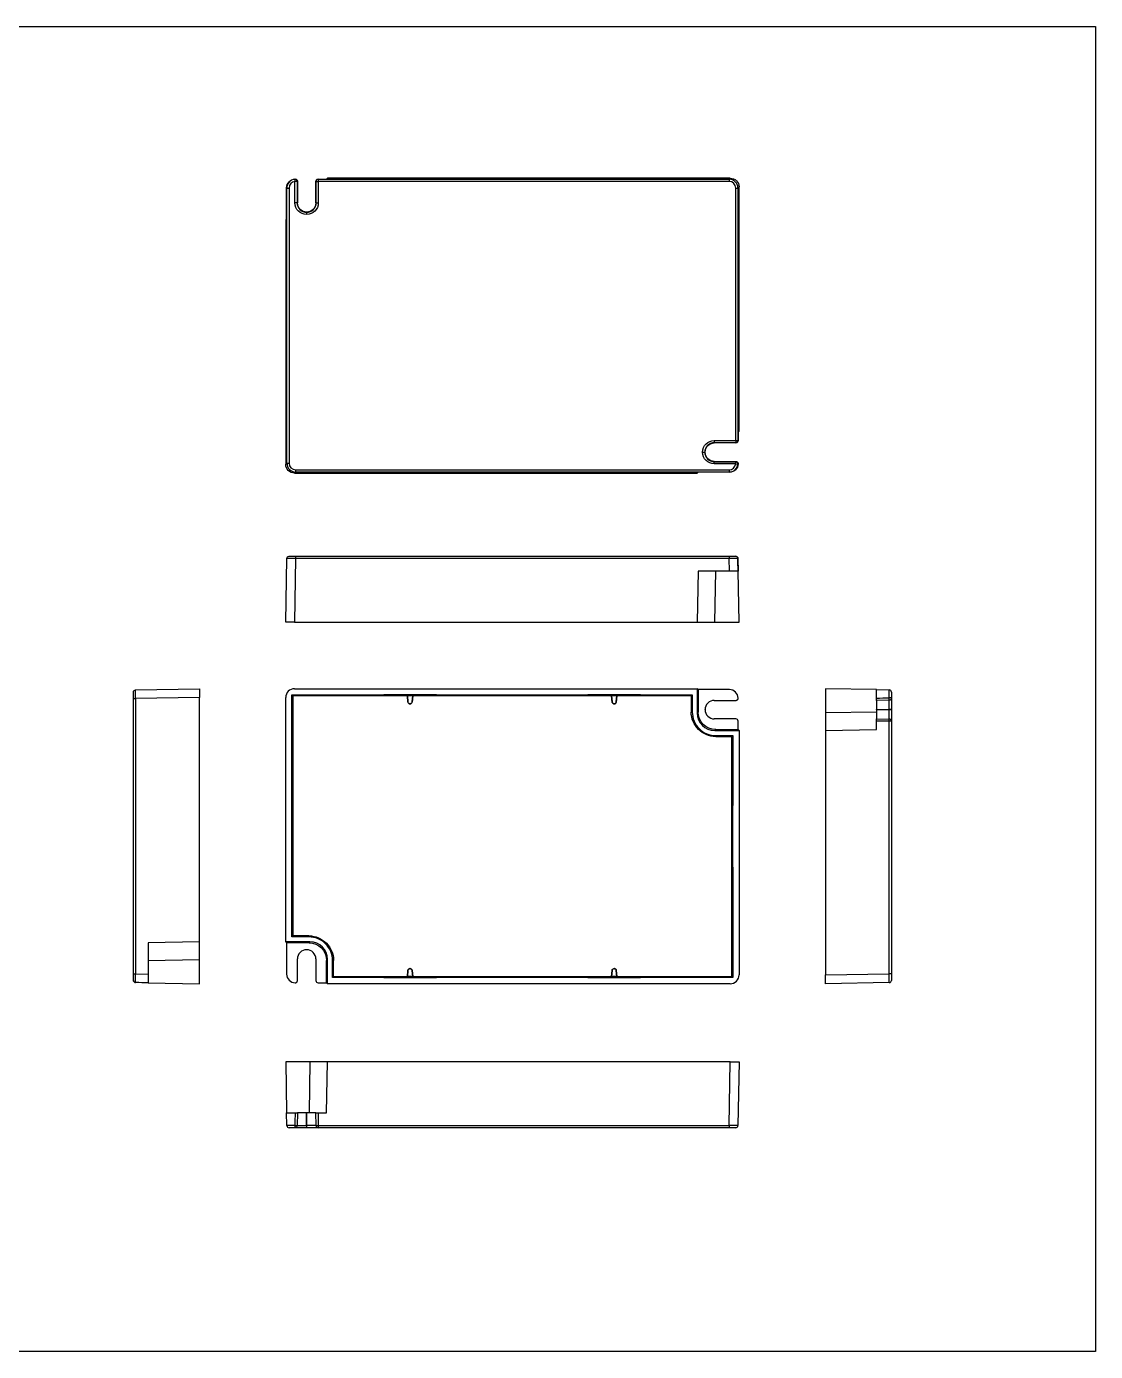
# Model space of a CAD drawing. Header units: millimetres. Extents: x 135 to 621, y 172 to 816.
# Drawn here: x 378 to 620.9, y 515.3 to 816.4 of the extents above; entities that cross this region are included whole.
import ezdxf

# ---------------------------------------------------------------- set-up
doc = ezdxf.new("R2010")
doc.units = ezdxf.units.MM
doc.layers.get('0').update_dxf_attribs({"linetype": 'CONTINUOUS'})
doc.layers.add('14', color=7, linetype='CONTINUOUS')

msp = doc.modelspace()

# ---------------------------------------------------------------- linework, layer by layer
msp.add_lwpolyline([(134.977, 816.42), (620.928, 816.42), (620.928, 515.315), (134.977, 515.315)], close=True)
at = {"layer": '14', "color": 155, "linetype": 'Continuous'}
for p, q in [((438.927, 781.693), (438.976, 781.196)), ((438.976, 776.339), (438.976, 781.196)), ((439.475, 781.196), (438.976, 781.196)), ((439.475, 781.196), (439.475, 776.339)), ((439.526, 781.253), (439.526, 776.339)), ((443.782, 781.203), (443.731, 781.254)), ((443.731, 776.339), (443.731, 781.254)), ((443.782, 781.203), (444.282, 781.203)), ((443.782, 776.339), (443.782, 781.203)), ((444.231, 781.754), (444.282, 781.703)), ((444.231, 781.754), (446.169, 781.754)), ((444.282, 781.703), (537.651, 781.703)), ((444.282, 781.703), (444.282, 781.203)), ((444.282, 781.203), (444.282, 776.339)), ((537.651, 781.203), (444.282, 781.203)), ((446.169, 781.754), (446.371, 781.956)), ((537.904, 781.956), (446.371, 781.956)), ((537.651, 781.703), (537.904, 781.956)), ((537.651, 781.703), (537.651, 781.203)), ((539.904, 779.957), (539.65, 779.703)), ((539.904, 724.424), (539.904, 779.957)), ((437.122, 779.703), (437.071, 779.754)), ((437.071, 772.656), (437.071, 779.754)), ((437.122, 717.174), (437.122, 779.703)), ((437.122, 779.703), (437.622, 779.703)), ((437.622, 779.703), (437.622, 717.174)), ((539.151, 722.335), (539.151, 779.703)), ((539.151, 779.703), (539.65, 779.703)), ((539.65, 779.703), (539.65, 722.335)), ((439.475, 776.339), (438.976, 776.339)), ((439.526, 776.339), (439.475, 776.339)), ((441.626, 774.188), (441.626, 774.239)), ((441.626, 774.239), (441.631, 774.239)), ((441.626, 774.188), (441.631, 774.188)), ((441.626, 774.188), (441.626, 773.688)), ((441.631, 774.239), (441.631, 774.188)), ((441.631, 774.188), (441.631, 773.688)), ((443.782, 776.339), (443.731, 776.339)), ((443.782, 776.339), (444.282, 776.339)), ((436.869, 772.454), (437.071, 772.656)), ((436.869, 772.454), (436.869, 716.921)), ((441.631, 773.688), (441.626, 773.688)), ((539.904, 724.424), (539.701, 724.221)), ((539.701, 724.221), (539.701, 722.284)), ((531.636, 719.684), (532.135, 719.684)), ((531.636, 719.679), (531.636, 719.684)), ((531.636, 719.679), (532.135, 719.679)), ((532.135, 719.684), (532.135, 719.679)), ((532.135, 719.684), (532.186, 719.684)), ((532.186, 719.679), (532.135, 719.679)), ((532.186, 719.684), (532.186, 719.679)), ((534.286, 722.335), (534.286, 721.835)), ((534.286, 722.335), (539.151, 722.335)), ((534.286, 721.784), (534.286, 721.835)), ((539.151, 721.835), (534.286, 721.835)), ((539.201, 721.784), (534.286, 721.784)), ((539.151, 722.335), (539.65, 722.335)), ((539.151, 722.335), (539.151, 721.835)), ((539.201, 721.784), (539.151, 721.835)), ((539.65, 722.335), (539.701, 722.284)), ((436.869, 716.921), (437.122, 717.174)), ((437.122, 717.174), (437.622, 717.174)), ((534.286, 717.528), (534.286, 717.579)), ((534.286, 717.579), (539.201, 717.579)), ((534.286, 717.028), (534.286, 717.528)), ((534.286, 717.528), (539.143, 717.528)), ((539.143, 717.028), (534.286, 717.028)), ((539.143, 717.028), (539.143, 717.528)), ((539.143, 717.028), (539.641, 716.979)), ((439.122, 715.175), (438.868, 714.921)), ((438.868, 714.921), (530.401, 714.921)), ((439.122, 715.675), (537.651, 715.675)), ((439.122, 715.675), (439.122, 715.175)), ((537.651, 715.175), (439.122, 715.175)), ((530.604, 715.124), (530.401, 714.921)), ((537.702, 715.124), (530.604, 715.124)), ((537.651, 715.675), (537.651, 715.175)), ((537.702, 715.124), (537.651, 715.175)), ((437.622, 696.029), (439.122, 696.029)), ((439.122, 696.029), (537.651, 696.029)), ((439.122, 696.029), (439.122, 695.538)), ((531.636, 696.029), (534.286, 696.029)), ((534.286, 696.029), (539.151, 696.029)), ((537.651, 696.029), (537.651, 695.538)), ((537.651, 696.029), (539.143, 696.029)), ((436.869, 681.029), (437.122, 695.538)), ((439.122, 695.538), (438.868, 681.029)), ((537.651, 695.538), (439.122, 695.538)), ((530.604, 692.629), (530.401, 681.029)), ((537.702, 692.629), (530.604, 692.629)), ((539.201, 692.629), (534.286, 692.629)), ((534.401, 681.029), (534.603, 692.629)), ((537.702, 692.629), (537.651, 695.538)), ((539.7, 692.629), (537.702, 692.629)), ((539.641, 695.539), (539.643, 695.54)), ((539.65, 695.538), (539.701, 692.629)), ((539.904, 681.029), (539.701, 692.629)), ((438.868, 681.029), (436.869, 681.029)), ((438.868, 681.029), (530.401, 681.029)), ((530.401, 681.029), (534.401, 681.029)), ((534.401, 681.029), (539.904, 681.029)), ((402.736, 665.68), (417.245, 665.933)), ((417.245, 665.933), (417.245, 663.934)), ((438.868, 665.933), (530.401, 665.933)), ((530.604, 665.731), (530.401, 665.933)), ((530.401, 665.933), (530.401, 660.43)), ((537.702, 665.731), (530.604, 665.731)), ((530.604, 665.731), (530.604, 660.633)), ((571.128, 665.731), (559.528, 665.933)), ((559.528, 665.933), (559.528, 660.43)), ((571.128, 663.791), (571.128, 665.731)), ((571.128, 665.731), (574.037, 665.68)), ((402.245, 663.68), (402.245, 665.18)), ((402.245, 601.151), (402.245, 663.68)), ((402.245, 663.68), (402.736, 663.68)), ((417.245, 663.934), (402.736, 663.68)), ((402.736, 663.68), (402.736, 601.151)), ((417.245, 608.401), (417.245, 663.934)), ((436.869, 608.401), (436.869, 663.934)), ((438.286, 664.516), (438.524, 664.278)), ((438.286, 664.516), (459.139, 664.516)), ((438.286, 609.532), (438.286, 664.516)), ((464.54, 664.278), (438.524, 664.278)), ((438.524, 664.278), (438.524, 609.77)), ((459.139, 664.544), (459.139, 664.516)), ((471.138, 664.544), (459.139, 664.544)), ((459.139, 664.396), (459.139, 664.516)), ((471.138, 664.396), (459.139, 664.396)), ((465.737, 664.313), (464.54, 664.313)), ((464.54, 664.313), (464.54, 664.278)), ((464.54, 664.313), (464.66, 662.941)), ((464.66, 662.906), (464.54, 664.278)), ((464.66, 662.941), (464.66, 662.906)), ((465.109, 662.495), (465.109, 662.53)), ((465.109, 662.53), (465.169, 662.53)), ((465.169, 662.495), (465.109, 662.495)), ((465.169, 662.53), (465.169, 662.495)), ((465.617, 662.941), (465.737, 664.313)), ((465.737, 664.278), (465.617, 662.906)), ((465.617, 662.906), (465.617, 662.941)), ((465.737, 664.313), (465.737, 664.278)), ((510.936, 664.278), (465.737, 664.278)), ((471.138, 664.516), (471.138, 664.544)), ((471.138, 664.516), (505.534, 664.516)), ((471.138, 664.396), (471.138, 664.516)), ((517.534, 664.544), (505.534, 664.544)), ((505.534, 664.544), (505.534, 664.516)), ((505.534, 664.516), (505.534, 664.396)), ((517.534, 664.396), (505.534, 664.396)), ((510.936, 664.313), (510.936, 664.278)), ((512.132, 664.313), (510.936, 664.313)), ((510.936, 664.313), (511.056, 662.941)), ((511.056, 662.906), (510.936, 664.278)), ((511.056, 662.941), (511.056, 662.906)), ((511.504, 662.53), (511.564, 662.53)), ((511.504, 662.495), (511.504, 662.53)), ((511.564, 662.495), (511.504, 662.495)), ((511.564, 662.53), (511.564, 662.495)), ((512.012, 662.941), (512.132, 664.313)), ((512.132, 664.278), (512.012, 662.906)), ((512.012, 662.906), (512.012, 662.941)), ((512.132, 664.313), (512.132, 664.278)), ((529.032, 664.278), (512.132, 664.278)), ((517.534, 664.516), (517.534, 664.544)), ((517.534, 664.516), (529.27, 664.516)), ((517.534, 664.516), (517.534, 664.396)), ((529.032, 664.278), (529.27, 664.516)), ((529.032, 664.278), (529.032, 660.639)), ((529.27, 664.516), (529.27, 660.639)), ((534.286, 663.276), (539.201, 663.276)), ((574.037, 663.327), (571.128, 663.276)), ((571.128, 663.276), (571.128, 661.176)), ((574.037, 661.176), (574.037, 663.327)), ((574.528, 665.18), (574.528, 663.826)), ((574.528, 663.826), (574.528, 661.176)), ((529.032, 660.639), (529.27, 660.639)), ((530.604, 660.633), (530.401, 660.43)), ((532.186, 661.171), (532.186, 661.176)), ((571.128, 660.633), (559.528, 660.43)), ((559.528, 660.43), (559.528, 656.431)), ((571.128, 661.176), (574.037, 661.176)), ((571.128, 661.171), (571.128, 661.176)), ((571.128, 661.171), (571.128, 659.071)), ((574.037, 661.171), (571.128, 661.171)), ((574.528, 661.176), (574.037, 661.176)), ((574.037, 661.171), (574.037, 661.176)), ((574.528, 661.171), (574.037, 661.171)), ((574.037, 659.02), (574.037, 661.171)), ((574.528, 661.176), (574.528, 661.171)), ((574.528, 661.171), (574.528, 658.52)), ((539.201, 659.071), (534.286, 659.071)), ((534.401, 656.431), (534.603, 656.633)), ((534.401, 656.431), (539.904, 656.431)), ((534.603, 656.633), (539.701, 656.633)), ((539.701, 656.633), (539.701, 658.571)), ((539.904, 656.431), (539.701, 656.633)), ((539.904, 656.431), (539.904, 600.898)), ((559.528, 656.431), (571.128, 656.633)), ((559.528, 656.431), (559.528, 600.898)), ((571.128, 659.071), (574.037, 659.02)), ((571.128, 658.571), (571.128, 659.071)), ((574.037, 658.52), (571.128, 658.571)), ((571.128, 656.633), (571.128, 658.571)), ((574.037, 601.151), (574.037, 658.52)), ((574.528, 658.52), (574.037, 658.52)), ((574.528, 658.52), (574.528, 601.151)), ((534.61, 655.299), (534.61, 655.062)), ((534.61, 655.299), (538.486, 655.299)), ((534.61, 655.062), (538.249, 655.062)), ((538.486, 655.299), (538.249, 655.062)), ((538.249, 600.553), (538.249, 655.062)), ((538.486, 655.299), (538.486, 639.4)), ((438.347, 638.789), (438.407, 638.728)), ((438.347, 624.669), (438.347, 638.789)), ((438.407, 638.728), (438.347, 638.731)), ((438.407, 638.728), (438.407, 624.73)), ((538.371, 625.401), (538.371, 639.4)), ((538.371, 639.4), (538.486, 639.4)), ((538.515, 639.4), (538.486, 639.4)), ((538.515, 625.401), (538.515, 639.4)), ((438.347, 624.669), (438.407, 624.73)), ((438.347, 624.727), (438.407, 624.73)), ((538.486, 625.401), (538.371, 625.401)), ((538.486, 625.401), (538.515, 625.401)), ((538.486, 625.401), (538.486, 600.316)), ((417.245, 608.401), (405.645, 608.198)), ((417.245, 604.401), (417.245, 608.401)), ((442.372, 608.401), (436.869, 608.401)), ((436.869, 608.401), (437.071, 608.198)), ((438.286, 609.532), (438.524, 609.77)), ((442.163, 609.532), (438.286, 609.532)), ((442.163, 609.77), (438.524, 609.77)), ((442.163, 609.532), (442.163, 609.77)), ((442.372, 608.401), (442.169, 608.198)), ((402.245, 604.516), (402.245, 607.167)), ((405.645, 608.198), (405.645, 601.101)), ((437.071, 608.198), (437.071, 601.101)), ((442.169, 608.198), (437.071, 608.198)), ((441.626, 606.616), (441.631, 606.616)), ((574.528, 607.167), (574.528, 604.516)), ((402.245, 599.652), (402.245, 604.516)), ((405.645, 604.516), (405.645, 599.601)), ((405.645, 604.199), (417.245, 604.401)), ((417.245, 598.898), (417.245, 604.401)), ((439.526, 599.601), (439.526, 604.516)), ((443.731, 604.516), (443.731, 599.601)), ((446.169, 604.199), (446.371, 604.401)), ((446.169, 599.101), (446.169, 604.199)), ((446.371, 598.898), (446.371, 604.401)), ((447.503, 600.316), (447.503, 604.192)), ((447.74, 604.192), (447.503, 604.192)), ((447.74, 600.553), (447.74, 604.192)), ((465.109, 602.336), (465.109, 602.301)), ((465.169, 602.336), (465.109, 602.336)), ((465.109, 602.301), (465.169, 602.301)), ((465.169, 602.301), (465.169, 602.336)), ((511.504, 602.336), (511.504, 602.301)), ((511.564, 602.336), (511.504, 602.336)), ((511.504, 602.301), (511.564, 602.301)), ((511.564, 602.301), (511.564, 602.336)), ((574.528, 604.516), (574.528, 599.659)), ((402.245, 601.151), (402.736, 601.151)), ((402.245, 599.659), (402.245, 601.151)), ((402.736, 601.151), (405.645, 601.101)), ((405.645, 601.101), (405.645, 599.102)), ((447.74, 600.553), (447.503, 600.316)), ((459.139, 600.316), (447.503, 600.316)), ((447.74, 600.553), (464.54, 600.553)), ((459.139, 600.316), (459.139, 600.436)), ((459.139, 600.436), (471.138, 600.436)), ((459.139, 600.316), (459.139, 600.287)), ((459.139, 600.287), (471.138, 600.287)), ((464.66, 601.925), (464.54, 600.553)), ((464.54, 600.519), (464.66, 601.891)), ((464.54, 600.519), (464.54, 600.553)), ((465.737, 600.519), (464.54, 600.519)), ((464.66, 601.891), (464.66, 601.925)), ((465.617, 601.925), (465.617, 601.891)), ((465.737, 600.553), (465.617, 601.925)), ((465.617, 601.891), (465.737, 600.519)), ((465.737, 600.553), (510.936, 600.553)), ((465.737, 600.519), (465.737, 600.553)), ((471.138, 600.316), (471.138, 600.436)), ((505.534, 600.316), (471.138, 600.316)), ((471.138, 600.287), (471.138, 600.316)), ((505.534, 600.436), (505.534, 600.316)), ((505.534, 600.436), (517.534, 600.436)), ((505.534, 600.316), (505.534, 600.287)), ((505.534, 600.287), (517.534, 600.287)), ((511.056, 601.925), (510.936, 600.553)), ((510.936, 600.519), (511.056, 601.891)), ((510.936, 600.519), (510.936, 600.553)), ((512.132, 600.519), (510.936, 600.519)), ((511.056, 601.891), (511.056, 601.925)), ((512.012, 601.925), (512.012, 601.891)), ((512.132, 600.553), (512.012, 601.925)), ((512.012, 601.891), (512.132, 600.519)), ((512.132, 600.519), (512.132, 600.553)), ((512.132, 600.553), (538.249, 600.553)), ((517.534, 600.436), (517.534, 600.316)), ((517.534, 600.287), (517.534, 600.316)), ((538.486, 600.316), (517.534, 600.316)), ((538.486, 600.316), (538.249, 600.553)), ((559.528, 600.898), (574.037, 601.151)), ((559.528, 598.898), (559.528, 600.898)), ((574.528, 601.151), (574.037, 601.151)), ((574.528, 601.151), (574.528, 599.652)), ((402.734, 599.159), (402.735, 599.161)), ((405.645, 599.101), (402.736, 599.152)), ((405.645, 599.102), (405.645, 599.11)), ((405.645, 599.101), (417.245, 598.898)), ((444.231, 599.101), (446.169, 599.101)), ((446.169, 599.101), (446.371, 598.898)), ((537.904, 598.898), (446.371, 598.898)), ((574.037, 599.152), (559.528, 598.898)), ((442.372, 581.174), (436.869, 581.174)), ((436.869, 581.174), (437.071, 569.574)), ((442.372, 581.174), (442.169, 569.574)), ((446.371, 581.174), (442.372, 581.174)), ((446.169, 569.574), (446.371, 581.174)), ((537.904, 581.174), (446.371, 581.174)), ((537.651, 566.666), (537.904, 581.174)), ((537.904, 581.174), (539.904, 581.174)), ((539.904, 581.174), (539.65, 566.666)), ((437.071, 569.574), (439.011, 569.574)), ((437.122, 566.666), (437.071, 569.574)), ((439.526, 569.574), (439.475, 566.666)), ((441.626, 569.574), (439.526, 569.574)), ((441.626, 566.666), (441.626, 569.574)), ((441.626, 569.574), (441.631, 569.574)), ((441.631, 569.574), (441.631, 566.666)), ((443.731, 569.574), (441.631, 569.574)), ((443.782, 566.666), (443.731, 569.574)), ((443.731, 569.574), (444.231, 569.574)), ((444.231, 569.574), (444.282, 566.666)), ((444.231, 569.574), (446.169, 569.574)), ((438.976, 566.174), (437.622, 566.174)), ((441.626, 566.174), (438.976, 566.174)), ((439.475, 566.666), (441.626, 566.666)), ((441.626, 566.666), (441.631, 566.666)), ((441.626, 566.666), (441.626, 566.174)), ((441.631, 566.174), (441.626, 566.174)), ((441.631, 566.666), (441.631, 566.174)), ((443.782, 566.666), (441.631, 566.666)), ((444.282, 566.174), (441.631, 566.174)), ((444.282, 566.666), (537.651, 566.666)), ((444.282, 566.666), (444.282, 566.174)), ((537.651, 566.174), (444.282, 566.174)), ((534.286, 566.174), (531.636, 566.174)), ((539.143, 566.174), (534.286, 566.174)), ((537.651, 566.666), (537.651, 566.174)), ((539.151, 566.174), (537.651, 566.174))]:
    msp.add_line(p, q, dxfattribs=at)
at = {"layer": '14', "color": 155, "linetype": 'Continuous', "extrusion": (0, 0, -1)}
for centre, radius, start, end in [((-441.626, 776.339), 2.651, 270, 0), ((-441.626, 776.339), 2.1, 270, 0), ((-441.631, 776.339), 2.651, 180, 270), ((-441.631, 776.339), 2.1, 180, 270), ((-534.286, 719.684), 2.651, 0, 90), ((-534.286, 719.679), 2.651, 270, 0), ((-534.286, 719.684), 2.1, 0, 90), ((-534.286, 719.679), 2.1, 270, 0), ((-437.622, 695.529), 0.5, 1, 90), ((-539.151, 695.529), 0.5, 90, 179), ((-402.745, 665.18), 0.5, 0, 89), ((-574.028, 663.826), 0.5, 180, 269), ((-402.745, 599.652), 0.5, 271, 0), ((-438.976, 566.674), 0.5, 181, 270)]:
    msp.add_arc(centre, radius, start, end, dxfattribs=at)
at = {"layer": '14', "color": 155, "linetype": 'Continuous'}
for centre, radius, start, end in [((441.626, 776.339), 2.151, 180, 270), ((441.631, 776.339), 2.151, 270, 0), ((534.286, 719.684), 2.151, 90, 180), ((534.286, 719.679), 2.151, 180, 270), ((539.143, 695.529), 0.5, 1.19574, 90), ((574.028, 665.18), 0.5, 0, 89), ((534.286, 661.176), 2.1, 90, 180), ((534.286, 661.171), 2.1, 180, 270), ((574.028, 658.52), 0.5, 0, 89), ((441.626, 604.516), 2.1, 90, 180), ((441.631, 604.516), 2.1, 0, 90), ((402.745, 599.659), 0.5, 180, 268.80426), ((574.028, 599.652), 0.5, 271, 0), ((437.622, 566.674), 0.5, 181, 270), ((444.282, 566.674), 0.5, 181, 270), ((539.151, 566.674), 0.5, 270, 359)]:
    msp.add_arc(centre, radius, start, end, dxfattribs=at)
at = {"layer": '14', "color": 155, "linetype": 'Continuous', "extrusion": (0, 0, -1)}
for centre, major_axis, ratio, start_param, end_param in [((439.072, 779.753), (1.415, -1.415), 0.9996955, 2.3563468, 3.8970983), ((444.231, 781.254), (0.354, -0.354), 0.9996955, 2.3563468, 3.9268473), ((537.903, 779.956), (-1.415, -1.415), 0.9996955, 2.3563446, 3.9268407), ((539.201, 722.284), (0.354, -0.354), 0.9996955, 5.4979306, 7.0684312), ((438.869, 716.922), (1.415, 1.415), 0.9996955, 2.3563446, 3.9268407), ((537.701, 717.124), (-1.415, 1.415), 0.9996955, 2.386087, 3.9268385), ((402.745, 663.68), (-0.009, 2), 0.0043617, 4.7126365, 6.2831282), ((465.109, 662.98), (0, 0.45), 0.9998477, 3.1415927, 4.6251092), ((465.169, 662.98), (0, 0.45), 0.9998477, 1.6580761, 3.1415927), ((511.504, 662.98), (0, 0.45), 0.9998477, 3.1415927, 4.6251092), ((511.564, 662.98), (0, 0.45), 0.9998477, 1.6580761, 3.1415927), ((534.604, 660.634), (2.829, 2.829), 0.9996955, 2.3563468, 3.9268385), ((442.168, 604.198), (-2.829, -2.829), 0.9996955, 2.3563468, 3.9268385), ((465.109, 601.886), (0, -0.45), 0.9998477, 1.6580761, 3.1415927), ((465.169, 601.886), (0, -0.45), 0.9998477, 3.1415927, 4.6251092), ((511.504, 601.886), (0, -0.45), 0.9998477, 1.6580761, 3.1415927), ((511.564, 601.886), (0, -0.45), 0.9998477, 3.1415927, 4.6251092), ((402.745, 601.152), (-0.009, -2), 0.0043617, 0.0976407, 1.5705488), ((406.945, 601.078), (-42.983, 0.751), 0.0465232, 4.741824, 4.8096674), ((439.049, 570.874), (-1.25, -42.98), 0.0000094, 4.7426305, 4.8104784), ((439.122, 566.674), (-2, -0.009), 0.0043617, 4.81022, 6.2831282), ((537.65, 566.674), (2, -0.009), 0.0043617, 0.0000571, 1.5705488)]:
    msp.add_ellipse(centre, major_axis=major_axis, ratio=ratio, start_param=start_param, end_param=end_param, dxfattribs=at)
at = {"layer": '14', "color": 155, "linetype": 'Continuous'}
for centre, major_axis, ratio, start_param, end_param in [((439.122, 779.703), (-1.414, 1.414), 0.9998477, 5.595523, 7.0684312), ((439.122, 779.703), (1.061, -1.061), 0.9996955, 2.4539304, 3.9268385), ((439.049, 779.776), (0.606, 2.113), 0.5174782, 0.535963, 0.6038064), ((438.976, 781.196), (-0.384, 0.321), 0.99963, 3.83824, 5.5062557), ((439.549, 779.776), (0.394, 1.67), 0.3820701, 0.5833814, 0.6512189), ((444.282, 781.203), (-0.354, -0.354), 0.9996955, 3.9271431, 5.4976349), ((537.65, 779.703), (1.414, 1.414), 0.9998477, 5.4979394, 7.0684312), ((537.65, 779.703), (-1.061, -1.061), 0.9996955, 2.3563468, 3.9268385), ((539.151, 722.335), (0.354, 0.354), 0.9996955, 3.9271431, 5.4976349), ((439.122, 717.175), (1.414, 1.414), 0.9998477, 2.3563468, 3.9268385), ((439.122, 717.175), (1.061, 1.061), 0.9996955, 2.3563468, 3.9268385), ((537.65, 717.175), (-1.061, 1.061), 0.9996955, 2.3563468, 3.8292549), ((537.65, 717.175), (-1.414, 1.414), 0.9998477, 2.3563468, 3.8292549), ((537.724, 717.601), (1.67, 0.394), 0.3820701, 5.6319665, 5.6998039), ((539.143, 717.028), (-0.321, 0.384), 0.99963, 3.9185222, 5.5865379), ((537.724, 717.101), (2.113, 0.606), 0.5174782, 5.6793789, 5.7472223), ((539.143, 695.529), (0, 0.5), 0.9952422, 4.7314594, 6.2831853), ((439.122, 695.529), (-2, 0.009), 0.0043617, 4.7126365, 6.2831282), ((537.65, 695.529), (2, 0.009), 0.0043617, 0.0976407, 1.5705488), ((537.724, 691.329), (-0.751, 42.983), 0.0465232, 4.741824, 4.8096674), ((438.869, 663.933), (1.415, -1.415), 0.9996955, 2.3563446, 3.9268407), ((537.701, 663.73), (-1.415, -1.415), 0.9996955, 2.386087, 3.9268385), ((574.028, 663.68), (0.009, 2), 0.0043617, 4.81022, 6.2831282), ((465.109, 662.945), (0, 0.45), 0.9998477, 1.6580761, 3.1415927), ((465.169, 662.945), (0, 0.45), 0.9998477, 3.1415927, 4.6251092), ((511.504, 662.945), (0, 0.45), 0.9998477, 1.6580761, 3.1415927), ((511.564, 662.945), (0, 0.45), 0.9998477, 3.1415927, 4.6251092), ((569.829, 663.753), (42.977, 1.25), 0.0000094, 4.7426221, 4.810475), ((574.028, 663.826), (0.5, 0), 0.0974317, 0, 1.5517259), ((574.028, 663.826), (0.009, -0.5), 0.020865, 0, 1.6680157), ((534.402, 660.431), (2.829, 2.829), 0.9996955, 2.3563468, 3.9268385), ((539.201, 658.571), (0.354, 0.354), 0.9996955, 5.4979306, 7.0684312), ((574.028, 658.52), (-0.009, -0.5), 0.0174497, 1.5711009, 3.1415927), ((442.371, 604.4), (-2.829, -2.829), 0.9996955, 2.3563468, 3.9268385), ((465.109, 601.851), (0, -0.45), 0.9998477, 3.1415927, 4.6251092), ((465.169, 601.851), (0, -0.45), 0.9998477, 1.6580761, 3.1415927), ((511.504, 601.851), (0, -0.45), 0.9998477, 3.1415927, 4.6251092), ((511.564, 601.851), (0, -0.45), 0.9998477, 1.6580761, 3.1415927), ((402.745, 599.659), (0.5, 0), 0.9952422, 3.1415927, 4.6933186), ((439.072, 601.101), (1.415, 1.415), 0.9996955, 2.3563468, 3.8970983), ((444.231, 599.601), (0.354, 0.354), 0.9996955, 2.3563468, 3.9268473), ((537.903, 600.899), (-1.415, 1.415), 0.9996955, 2.3563446, 3.9268407), ((574.028, 601.152), (0.009, -2), 0.0043617, 0.0000571, 1.5705488), ((438.976, 566.674), (-0.5, 0.009), 0.020865, 1.4735769, 3.1415927), ((438.976, 566.674), (0, 0.5), 0.0974317, 1.5898667, 3.1415927), ((444.282, 566.674), (-0.5, -0.009), 0.0174497, 0, 1.5704917)]:
    msp.add_ellipse(centre, major_axis=major_axis, ratio=ratio, start_param=start_param, end_param=end_param, dxfattribs=at)
for points, knots in [([(439.011, 781.753), (439.067, 781.755), (439.124, 781.747), (439.231, 781.713), (439.282, 781.686), (439.372, 781.619), (439.411, 781.577), (439.473, 781.484), (439.497, 781.432), (439.521, 781.337), (439.526, 781.295), (439.526, 781.253)], [0, 0, 0, 0, 0.2109414, 0.2109414, 0.4218856, 0.4218856, 0.6327914, 0.6327914, 0.8436801, 0.8436801, 1, 1, 1, 1]), ([(539.201, 717.579), (539.257, 717.579), (539.313, 717.569), (539.419, 717.532), (539.469, 717.504), (539.557, 717.434), (539.595, 717.391), (539.654, 717.296), (539.676, 717.243), (539.698, 717.148), (539.702, 717.106), (539.7, 717.064)], [0, 0, 0, 0, 0.2109463, 0.2109463, 0.4218954, 0.4218954, 0.6328044, 0.6328044, 0.8436928, 0.8436928, 1, 1, 1, 1]), ([(539.201, 663.276), (539.257, 663.276), (539.313, 663.285), (539.419, 663.323), (539.469, 663.35), (539.557, 663.42), (539.595, 663.463), (539.654, 663.558), (539.676, 663.611), (539.698, 663.707), (539.702, 663.749), (539.7, 663.791)], [0, 0, 0, 0, 0.2109463, 0.2109463, 0.4218954, 0.4218954, 0.6328044, 0.6328044, 0.8436928, 0.8436928, 1, 1, 1, 1]), ([(571.128, 663.276), (571.128, 663.285), (571.128, 663.304), (571.128, 663.323), (571.128, 663.35), (571.128, 663.42), (571.128, 663.463), (571.128, 663.558), (571.128, 663.611), (571.128, 663.707), (571.128, 663.749), (571.128, 663.791)], [0, 0, 0, 0, 0.2109463, 0.2109463, 0.4218954, 0.4218954, 0.6328044, 0.6328044, 0.8436928, 0.8436928, 1, 1, 1, 1]), ([(534.61, 655.062), (533.137, 655.062), (531.695, 655.667), (529.639, 657.721), (529.032, 659.167), (529.032, 660.639)], [0, 0, 0, 0, 0.5, 0.5, 1, 1, 1, 1]), ([(529.27, 660.639), (529.27, 659.229), (529.849, 657.849), (531.816, 655.88), (533.2, 655.299), (534.61, 655.299)], [0, 0, 0, 0, 0.5, 0.5, 1, 1, 1, 1]), ([(442.163, 609.77), (443.636, 609.77), (445.078, 609.164), (447.133, 607.11), (447.74, 605.665), (447.74, 604.192)], [0, 0, 0, 0, 0.5, 0.5, 1, 1, 1, 1]), ([(447.503, 604.192), (447.503, 605.603), (446.923, 606.983), (444.956, 608.951), (443.573, 609.532), (442.163, 609.532)], [0, 0, 0, 0, 0.5, 0.5, 1, 1, 1, 1]), ([(439.011, 599.102), (439.067, 599.1), (439.124, 599.108), (439.231, 599.142), (439.282, 599.168), (439.372, 599.236), (439.411, 599.277), (439.473, 599.37), (439.497, 599.423), (439.521, 599.518), (439.526, 599.56), (439.526, 599.601)], [0, 0, 0, 0, 0.2109414, 0.2109414, 0.4218856, 0.4218856, 0.6327914, 0.6327914, 0.8436801, 0.8436801, 1, 1, 1, 1]), ([(439.011, 569.574), (439.067, 569.574), (439.124, 569.574), (439.231, 569.574), (439.282, 569.574), (439.372, 569.574), (439.411, 569.574), (439.473, 569.574), (439.497, 569.574), (439.511, 569.574), (439.521, 569.574), (439.526, 569.574)], [0, 0, 0, 0, 0.211137, 0.211137, 0.4222767, 0.4222767, 0.633378, 0.633378, 0.8444623, 0.8444623, 1, 1, 1, 1])]:
    msp.add_open_spline(points, degree=3, knots=knots, dxfattribs=at)
for points in [[(539.693, 692.61), (539.638, 695.541)], [(405.645, 599.11), (405.664, 599.109)]]:
    msp.add_open_spline(points, degree=1, dxfattribs=at)

doc.saveas('drawing.dxf')
